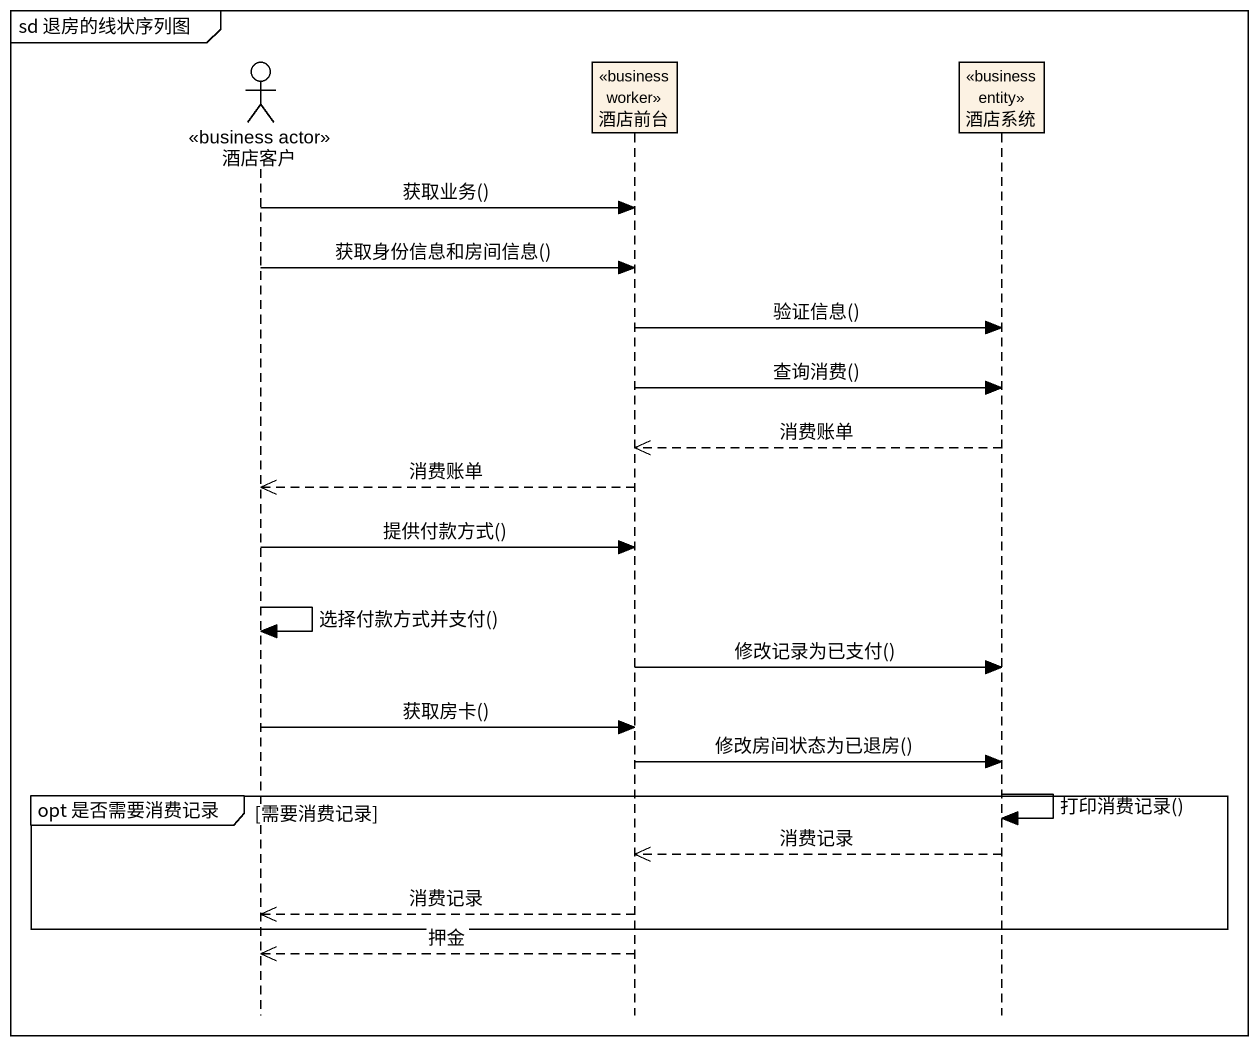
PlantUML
@startuml
mainframe sd 退房的线状序列图
hide footbox
actor 酒店客户 <<business actor>>
participant 酒店前台 <<business worker>>
participant 酒店系统 <<business entity>>

酒店客户 -> 酒店前台 : 获取业务()
酒店客户 -> 酒店前台 : 获取身份信息和房间信息()
酒店前台 -> 酒店系统 : 验证信息()
酒店前台 -> 酒店系统 : 查询消费()
酒店系统 -->> 酒店前台 : 消费账单
酒店前台 -->> 酒店客户 : 消费账单
酒店客户 -> 酒店前台 : 提供付款方式()
酒店客户 -> 酒店客户 : 选择付款方式并支付()
酒店前台 -> 酒店系统 : 修改记录为已支付()
酒店客户 -> 酒店前台 : 获取房卡()
酒店前台 -> 酒店系统 : 修改房间状态为已退房()
酒店系统 -> 酒店系统 : 打印消费记录()
group opt 是否需要消费记录 [需要消费记录]
  酒店系统 -->> 酒店前台 : 消费记录
  酒店前台 -->> 酒店客户 : 消费记录
end
酒店前台 -->> 酒店客户 : 押金
@enduml
